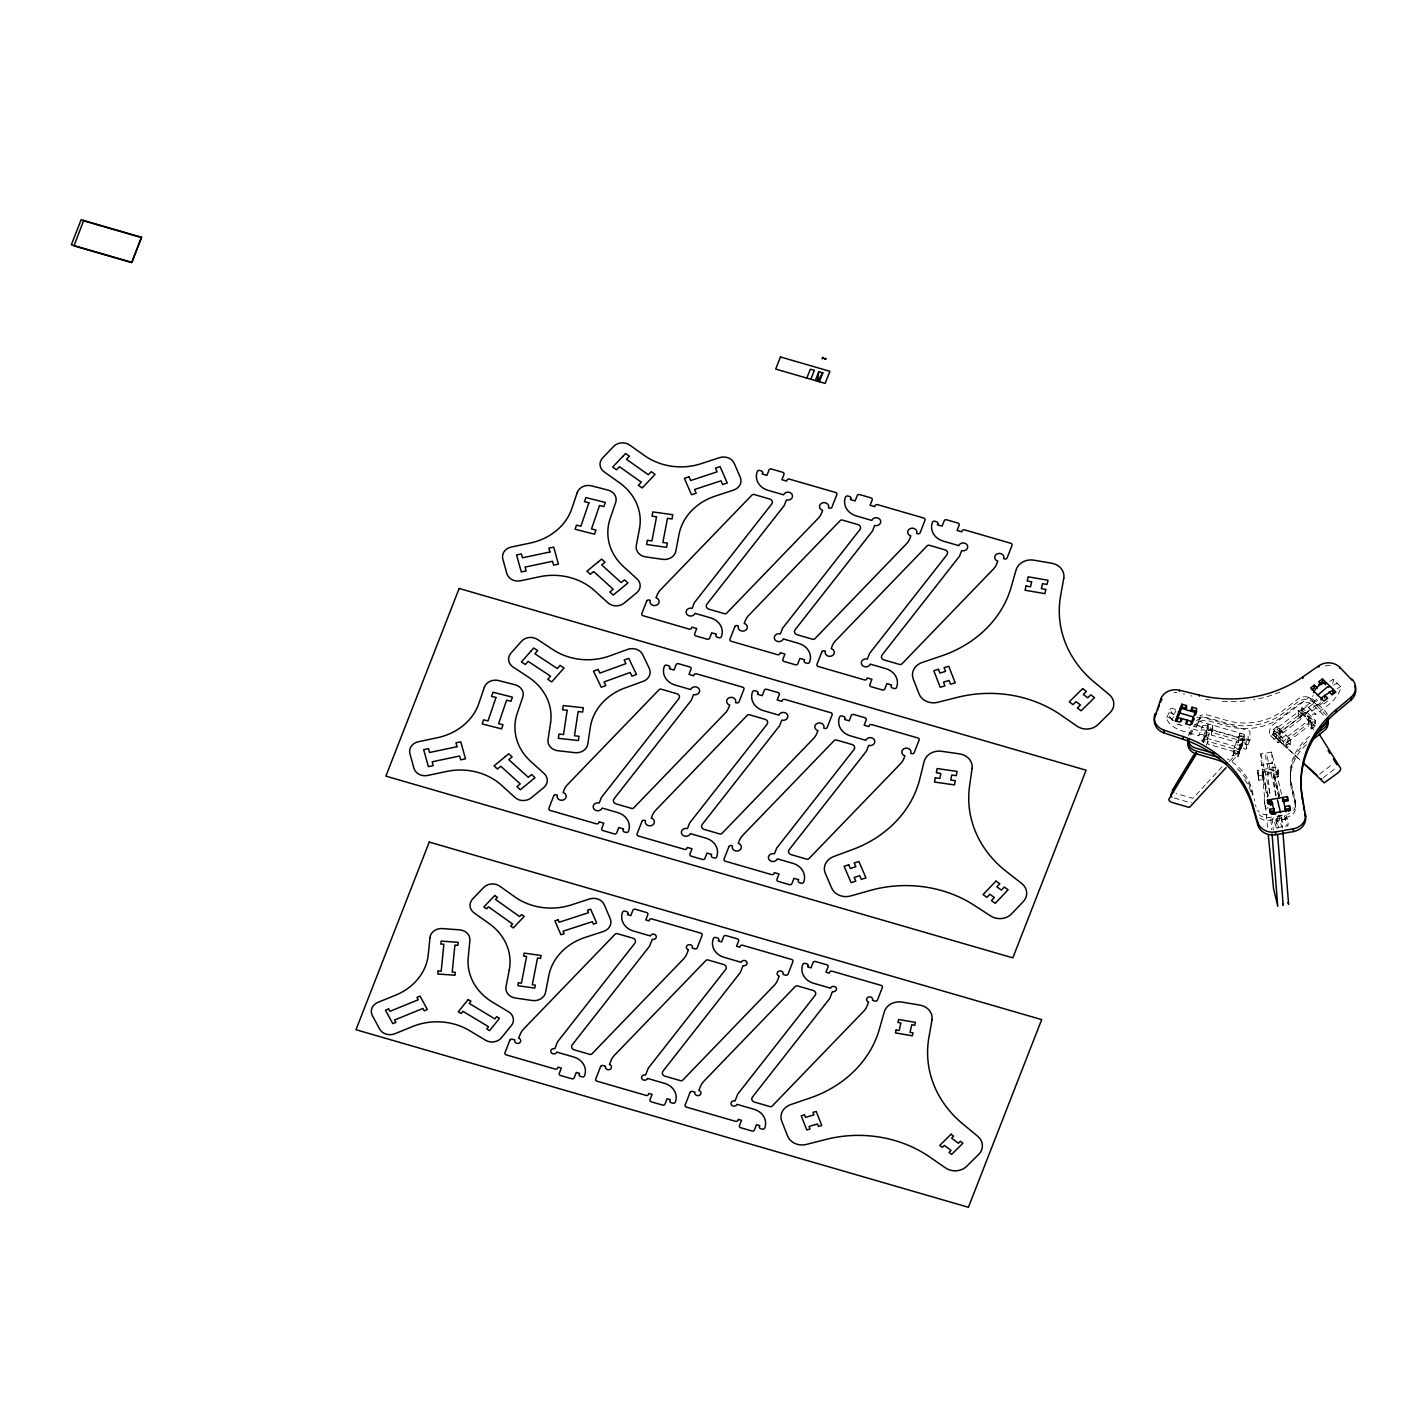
<?xml version="1.0" encoding="UTF-8"?>
<svg xmlns="http://www.w3.org/2000/svg" width="1427" height="1427" viewBox="0 0 1427 1427"><rect width="100%" height="100%" fill="white"/><g stroke="black" fill="none" stroke-linecap="round" stroke-linejoin="round"><path stroke-width="0.75" stroke-dasharray="5 3.75" d="M1272.438 762.874L1261.45 765.407L1272.527 762.963L1274.043 777.483L1279.216 799.423M1281.553 794.357L1271.671 752.047L1272.295 763.499M1284.407 815.816L1284.817 817.564A17.178 1.623 80 0 0 1288.099 823.504L1287.047 818.492L1276.148 821.238L1275.167 817.029M1258.703 780.212L1258.65 774.665L1263.145 773.862L1263.198 779.41L1258.703 780.212L1257.669 770.455L1277.504 766.923L1278.485 771.133L1263.127 773.809L1261.664 764.872M1263.127 773.809C1259.809 770.134 1273.633 766.727 1273.99 771.9L1279.627 795.856M1203.139 739.989L1208.116 727.146L1212.825 728.501L1211.362 732.247L1238.154 739.935L1239.617 736.171L1244.326 737.527L1237.887 754.134L1233.178 752.778L1234.64 749.032L1207.848 741.344L1206.386 745.108M1194.506 724.417L1202.283 726.682A4.584 2.176 21.3 0 1 1206.6 725.63A4.584 2.176 21.3 0 1 1210.97 729.197A4.584 2.176 21.3 0 1 1206.653 730.232L1206.689 733.674L1203.175 742.771L1208.152 729.91L1208.098 724.363L1212.789 725.719L1211.398 735.03L1238.19 742.718L1239.581 733.389L1244.29 734.744L1244.344 740.31L1237.922 756.916L1233.213 755.561L1234.623 746.25L1207.831 738.58L1206.368 742.325L1201.659 740.97L1208.098 724.363M1211.398 735.03L1212.789 725.719M1238.19 742.718L1239.581 733.389M1233.213 755.561L1234.623 746.25M1237.922 756.916L1237.869 751.369L1244.29 734.744M1166.858 717.745L1170.408 708.666M1173.565 720.439L1172.156 720.029L1173.922 715.498M1174.51 713.982L1175.687 710.949M1188.477 735.565L1191.224 728.519M1189.886 734.834L1192.633 727.77M1190.903 735.083L1194.042 727.039A11.452 9.9 -0.6 0 1 1208.526 720.778L1226.988 726.075A57.258 49.535 -0.6 0 0 1283.105 716.051L1297.732 704.813A11.452 9.9 -0.6 0 1 1313.928 705.652L1325.273 716.782M1193.24 726.147L1196.522 727.092L1200.089 717.282M1196.522 727.092L1200.071 717.442A1.909 0.91 21.3 0 1 1201.855 717.014L1248.126 730.41A1.909 0.91 21.3 0 1 1249.945 731.89L1250.016 739.561A1.909 0.91 21.3 0 1 1248.215 739.989L1247.127 739.668A4.584 2.176 21.3 0 0 1242.774 736.118A4.584 2.176 21.3 0 0 1238.458 737.153A4.584 2.176 21.3 0 0 1242.81 740.72L1242.828 742.361A19.086 9.044 21.3 0 1 1241.651 745.483L1229.575 758.593M1172.156 720.029L1172.138 719.458A1.909 0.91 21.3 0 0 1170.318 717.977L1168.624 717.478A1.909 0.91 21.3 0 0 1166.822 717.924A17.178 8.134 21.3 0 0 1183.197 731.248L1198.751 735.761L1202.337 726.361M1203.139 741.897L1206.653 730.232M1207.296 738.811L1210.845 729.714M1234.979 745.822L1238.529 736.742M1232.072 761.108L1238.101 754.562A19.086 9.044 21.3 0 0 1239.296 751.44L1242.81 740.72M1238.993 753.117L1242.542 744.038M1249.981 739.721L1246.449 748.8A1.909 0.91 21.3 0 1 1244.665 749.068L1243.595 748.765L1247.127 739.668M1202.408 740.72L1206.689 733.674M1202.783 741.737L1204.923 738.223L1204.887 734.78A4.584 2.176 21.3 0 0 1209.204 733.728A4.584 2.176 21.3 0 0 1204.834 730.178A4.584 2.176 21.3 0 0 1200.517 731.213L1188.852 727.841M1329.91 681.482L1333.228 679.234L1340.791 686.744A17.178 6.529 -45.5 0 1 1327.966 705.206L1315.64 714.624A4.584 1.748 -45.5 0 0 1312.18 714.945A4.584 1.748 -45.5 0 0 1308.755 719.868A4.584 1.748 -45.5 0 0 1312.234 719.547L1312.269 722.99L1314.927 727.235M1333.567 685.085L1337.135 683.158A17.178 6.529 -45.5 0 1 1336.261 687.029M1337.206 688.67L1340.684 686.476M1205.458 784.814L1193.382 797.925A1.909 0.91 21.3 0 1 1191.706 798.05L1176.009 793.501M1206.957 783.173L1222.047 766.781M1229.307 761.483L1239.867 750.013A19.086 9.044 21.3 0 0 1241.062 746.91L1241.044 745.251A4.584 2.176 21.3 0 1 1236.674 741.701A4.584 2.176 21.3 0 1 1240.991 740.667A4.584 2.176 21.3 0 1 1245.361 744.216L1246.449 744.537A1.909 0.91 21.3 0 0 1248.25 744.091L1248.161 736.439A1.909 0.91 21.3 0 0 1246.342 734.959L1200.089 721.545A1.909 0.91 21.3 0 0 1198.288 721.991L1196.843 722.133M1280.108 729.518L1301.263 713.268L1298.231 710.289L1301.941 707.453L1315.355 720.528L1315.409 726.075L1311.681 728.929L1308.648 725.968L1308.595 720.421L1287.439 736.671L1287.493 742.218L1290.525 745.179L1286.815 748.033L1273.419 734.959L1273.348 729.411L1277.076 726.557L1280.108 729.518L1280.162 735.066L1301.317 718.816L1301.263 713.268M1287.493 742.218L1308.648 725.968M1273.419 734.959L1277.129 732.105L1277.076 726.557M1301.317 718.816L1298.285 715.855L1302.013 713.001L1301.941 707.453M1311.681 728.929L1311.627 723.382L1315.355 720.528M1286.815 748.033L1286.762 742.486L1290.472 739.632L1287.439 736.671M1320.635 702.708L1317.246 705.277L1309.95 698.106L1313.322 695.52M1316.978 699.105L1313.589 701.692L1312.144 701.263L1275.47 729.251C1272.474 731.177 1272.081 742.575 1276.434 738.169A4.584 1.748 -45.5 0 1 1279.858 733.246A4.584 1.748 -45.5 0 1 1283.319 732.907A4.584 1.748 -45.5 0 1 1279.894 737.83L1279.912 739.489A19.086 7.242 -45.5 0 0 1280.929 742.218L1300.675 760.716M1270.583 735.654L1277.896 742.825L1280.09 741.755A4.584 1.748 -45.5 0 1 1283.515 736.831A4.584 1.748 -45.5 0 1 1286.976 736.493A4.584 1.748 -45.5 0 1 1283.551 741.434L1283.569 743.075A19.086 7.242 -45.5 0 0 1284.585 745.804L1277.272 738.633A19.086 7.242 -45.5 0 1 1276.255 735.904L1276.237 734.245A4.584 1.748 -45.5 0 0 1279.662 729.322A4.584 1.748 -45.5 0 0 1276.202 729.661A4.584 1.748 -45.5 0 0 1272.777 734.584C1268.514 738.972 1268.799 727.592 1271.814 725.665L1309.023 697.339L1317.246 705.277M1312.234 719.547L1304.92 712.358A4.584 1.748 -45.5 0 1 1301.46 712.697A4.584 1.748 -45.5 0 1 1304.867 707.774A4.584 1.748 -45.5 0 1 1308.327 707.435L1317.585 700.389M1322.775 702.798L1311.984 711.038A4.584 1.748 -45.5 0 0 1308.523 711.36A4.584 1.748 -45.5 0 0 1305.116 716.283A4.584 1.748 -45.5 0 0 1308.577 715.962L1308.613 719.404L1314.82 729.322M1327.716 701.014L1323.988 703.85L1320.956 700.889M1319.69 774.04L1330.57 765.728A3.817 1.445 -45.5 0 0 1332.408 763.891M1323.328 777.626L1334.227 769.314A3.817 1.445 -45.5 0 0 1336.064 767.476M1271.671 752.047L1260.772 753.973L1261.45 765.407M1287.047 818.492L1276.148 821.238M1257.722 776.003L1277.557 772.471L1277.504 766.923M1274.043 777.483L1278.538 776.68L1278.485 771.133M1264.286 798.603L1265.339 808.36L1268.335 807.825M1271.635 817.065L1269.531 817.421A11.452 9.9 -0.6 0 1 1259.131 814.692M1277.95 815.941L1282.177 815.209M1276.987 816.708L1286.03 815.12L1286.993 819.33M1276.737 827.749L1287.6 825.841M1317.139 704.439L1278.61 733.3L1277.896 742.825M1183.304 693.932L1184.535 694.236M1190.707 695.77L1191.937 696.073M1211.345 729.482L1238.137 737.153M1208.152 729.91L1212.861 731.266M1239.653 738.954L1244.344 740.31M1233.16 750.013L1237.869 751.369M1234.676 751.797L1207.884 744.127L1207.831 738.58M1196.789 717.067L1200.071 718.013M1176.936 724.042L1180.075 724.952M1174.225 798.032L1189.94 802.58A1.909 0.91 21.3 0 0 1190.457 802.705M1277.272 738.633L1300.728 760.609M1302.013 713.001L1315.409 726.075M1308.595 720.421L1311.627 723.382M1277.129 732.105L1280.162 735.066M1273.348 729.411L1286.762 742.486M1308.006 706.722L1315.498 714.071M1308.327 707.435L1315.64 714.624M1301.727 713.375L1309.041 720.546M1279.448 728.698L1286.762 735.868M1276.237 734.245L1283.551 741.434M1272.777 734.584L1280.09 741.755M1260.808 753.955L1270.708 796.266M1276.202 820.4L1277.236 825.412A17.178 1.623 80 0 1 1273.954 819.473L1273.562 817.725M1333.371 679.288L1333.478 679.573A17.178 6.529 -45.5 0 1 1332.604 683.426M1313.821 730L1304.956 715.819L1304.92 712.358M1279.662 798.638L1274.026 774.7L1278.503 773.898L1277.522 769.706L1257.704 773.238L1258.685 777.43L1263.163 776.645L1267.872 796.587M1263.145 773.862L1268.781 797.8M1263.198 779.41L1267.426 797.372M1253.12 794.571L1252.157 790.451A57.258 49.535 -0.6 0 0 1227.434 758.95M1254.101 798.692L1254.583 800.761M1255.546 804.882L1256.028 806.951M1252.674 795.285L1252.175 793.216A57.258 49.535 -0.6 0 0 1236.335 767.904M1277.557 772.471L1278.538 776.68M1257.669 770.455L1258.65 774.665M1264.322 801.368L1265.339 808.36M1278.574 815.031L1279.377 818.509A17.178 1.623 80 0 0 1282.659 824.467L1280.59 815.12M1276.202 795.624L1266.552 753.92C1263.234 755.9 1270.958 774.076 1267.818 772.292A19.086 1.802 80 0 0 1268.104 776.859L1270.048 796.587M1275.47 795.624L1273.526 775.913A19.086 1.802 80 0 1 1273.241 771.329L1273.223 769.688M1277.593 817.332L1278.556 827.178M1272.17 818.277L1273.33 830.104M1264.607 797.532L1262.681 777.822A19.086 1.802 80 0 1 1262.378 773.238L1262.36 771.597M1265.392 805.434L1267.515 827.125M1281.749 817.707L1282.57 827.892M1276.309 818.67L1277.147 828.855M1270.886 819.615L1271.707 829.8M1298.231 710.289L1298.285 715.855M1295.555 801.903L1295.609 807.45M1290.472 739.632L1290.525 745.179M1290.383 770.758L1290.436 776.306M1290.436 777.198L1290.507 782.763M1246.467 748.64L1246.395 740.988A1.909 0.91 21.3 0 0 1244.576 739.507L1198.323 726.093A1.909 0.91 21.3 0 0 1196.522 726.521M1306.329 744.716A57.258 49.535 -0.6 0 0 1291.489 788.988L1295.377 805.524A11.452 9.9 -0.6 0 1 1286.405 817.243L1269.566 820.204A11.452 9.9 -0.6 0 1 1259.167 817.475M1244.701 779.677A57.258 49.535 -0.6 0 1 1251.104 792.128M1306.989 741.344A57.258 49.535 -0.6 0 0 1291.471 786.206L1295.359 802.759A11.452 9.9 -0.6 0 1 1293.023 810.982M1326.468 715.462A11.452 9.9 -0.6 0 0 1325.237 713.999L1313.892 702.869A11.452 9.9 -0.6 0 0 1297.714 702.03L1283.087 713.268A57.258 49.535 -0.6 0 1 1226.97 723.293L1208.491 717.995A11.452 9.9 -0.6 0 0 1196.111 721.027M1289.544 813.479A11.452 9.9 -0.6 0 1 1287.457 814.228M1309.611 736.403A57.258 49.535 -0.6 0 0 1291.435 783.423L1295.324 799.976A11.452 9.9 -0.6 0 1 1292.987 808.217M1327.378 714.41A11.452 9.9 -0.6 0 0 1325.201 711.235L1313.875 700.104A11.452 9.9 -0.6 0 0 1297.678 699.266L1283.051 710.503A57.258 49.535 -0.6 0 1 1226.935 720.51L1208.473 715.212A11.452 9.9 -0.6 0 0 1199.732 715.765M1267.426 814.853A11.452 9.9 -0.6 0 1 1257.651 810.375M1173.779 714.535A1.909 0.91 21.3 0 0 1172.102 713.429L1170.408 712.947A1.909 0.91 21.3 0 0 1168.606 713.375A17.178 8.134 21.3 0 0 1173.44 720.849M1182.002 725.701A17.178 8.134 21.3 0 1 1178.97 724.363M1191.509 802.563A1.909 0.91 21.3 0 1 1191.17 802.688M1239.278 749.799A4.584 2.176 21.3 0 1 1234.908 746.25A4.584 2.176 21.3 0 1 1239.225 745.197A4.584 2.176 21.3 0 1 1243.595 748.765M1198.751 735.761A4.584 2.176 21.3 0 1 1203.068 734.727A4.584 2.176 21.3 0 1 1207.42 738.276A4.584 2.176 21.3 0 1 1203.104 739.311M1175.563 709.986A1.909 0.91 21.3 0 0 1173.868 708.898L1172.173 708.398A1.909 0.91 21.3 0 0 1170.372 708.827A17.178 8.134 21.3 0 0 1173.083 714.321M1325.201 665.91A15.269 13.218 -0.6 0 1 1332.729 666.124M1279.965 692.131A114.535 99.087 -0.6 0 1 1253.619 699.729M1245.004 700.942A114.535 99.087 -0.6 0 1 1219.104 701.192M1210.167 700.086A114.535 99.087 -0.6 0 1 1205.779 699.319M1174.046 692.559A15.269 13.218 -0.6 0 1 1176.936 692.577M1301.281 716.033L1280.144 732.301L1277.111 729.322L1273.383 732.176L1286.779 745.269L1290.507 742.415L1287.475 739.454L1308.63 723.186L1311.663 726.147L1315.373 723.311L1301.977 710.218L1298.267 713.072L1301.281 716.033"/><path stroke-width="1.5" d="M1317.299 695.591L1327.716 686.672L1329.161 687.225M818.813 371.68L817.35 381.152L822.826 372.839L818.813 371.68L815.334 380.563M83.729 220.311L73.972 245.908L131.766 262.657L141.523 237.631L83.747 220.882M141.523 237.06L131.748 262.3L71.35 244.784L81.125 219.722L141.523 237.239M806.844 378.101L810.322 369.218L814.335 370.378L810.857 379.279M819.366 381.74L822.826 372.839M1351.833 679.038A15.269 13.218 -0.6 0 1 1350.959 697.286L1336.136 709.647A114.535 99.087 -0.6 0 0 1302.334 796.23L1305.491 816.583A15.269 13.218 -0.6 0 1 1293.397 831.584L1275.613 834.706A15.269 13.218 -0.6 0 1 1257.793 824.967L1252.852 807.718A114.535 99.087 -0.6 0 0 1183.179 739.329L1164.022 732.925A15.269 13.218 -0.6 0 1 1155.085 716.408L1160.864 698.748A15.269 13.218 -0.6 0 1 1179.576 690.24L1199.322 695.127A114.535 99.087 -0.6 0 0 1302.797 676.933L1318.833 665.767A15.269 13.218 -0.6 0 1 1339.864 667.283L1351.851 680.073M1155.816 714.552L1156.548 712.679M1157.636 709.897L1157.993 708.969M1158.724 707.114L1159.438 705.241M1160.526 702.459L1160.9 701.531M1181.824 704.225L1181.841 706.989L1186.551 708.363L1186.515 705.58L1181.824 704.225L1175.331 720.813L1180.04 722.187L1181.502 718.423L1181.538 721.206M1176.829 719.832L1181.841 706.989M1175.402 720.974L1176.847 721.402L1178.024 718.37M1185.052 709.344L1186.515 705.58M1190.617 710.949L1192.098 707.203L1196.789 708.559L1190.314 725.166L1185.605 723.792L1187.068 720.046L1187.103 722.811M1193.935 718.726L1191.813 724.185L1191.795 722.472A1.909 0.91 21.3 0 0 1189.975 720.992L1178.613 717.71A1.909 0.91 21.3 0 0 1176.811 718.138L1176.847 721.402M1195.344 715.088L1196.825 711.342L1192.116 709.968L1192.098 707.203M1189.226 739.364L1188.53 741.13A11.452 9.9 -0.6 0 0 1195.755 753.67L1214.27 758.986A57.258 49.535 -0.6 0 1 1226.738 764.087M1193.864 754.812L1172.495 790.059A3.817 1.802 21.3 0 0 1173.69 792.377M1196.361 752.314L1170.729 794.589A3.817 1.802 21.3 0 0 1171.906 796.926M1196.736 753.331L1168.945 799.138A3.817 1.802 21.3 0 0 1172.459 802.58L1188.156 807.129A1.909 0.91 21.3 0 0 1189.833 807.004L1226.025 767.672M1303.333 804.507L1302.369 799.013A114.535 99.087 -0.6 0 1 1336.154 712.43L1350.977 700.068A15.269 13.218 -0.6 0 0 1354.722 685.941M1320.546 728.002L1324.202 725.201A11.452 9.9 -0.6 0 0 1328.038 718.387M1315.105 734.976L1324.22 727.966A11.452 9.9 -0.6 0 0 1327.966 719.137M1312.911 739.471L1324.256 730.749A11.452 9.9 -0.6 0 0 1327.431 719.939M1317.353 688.082L1314.321 685.121L1310.592 687.957L1323.953 701.067L1327.681 698.231L1324.666 695.27L1324.684 698.035M1329.072 691.899L1332.104 694.86L1335.833 692.024L1322.472 678.895L1318.744 681.749L1321.777 684.71M1311.877 689.794L1314.356 687.903L1314.321 685.121M1318.78 684.532L1322.508 681.678L1322.472 678.895M1334.994 691.738L1332.854 693.379L1332.8 689.045M1321.777 778.821L1320.528 779.285M1317.513 775.61L1303.208 762.91L1324.185 782.87L1337.884 772.899A3.817 1.445 -45.5 0 0 1340.631 768.368L1319.351 734.334M1272.046 802.063L1267.568 802.866L1267.533 800.083L1287.368 796.587L1288.349 800.797L1283.854 801.582M1282.909 800.155L1287.404 799.37L1287.368 796.587M1272.991 803.49L1268.496 804.293L1267.533 800.083M1269.655 809.27L1274.15 808.485L1274.186 811.267L1269.691 812.052L1269.655 809.27L1270.636 813.479L1290.472 810.001L1289.491 805.791L1285.014 806.576L1285.031 809.359L1289.526 808.556L1289.491 805.791M1271.618 814.282L1275.827 813.551M1155.049 713.625A15.269 13.218 -0.6 0 0 1163.986 730.16L1183.161 736.546A114.535 99.087 -0.6 0 1 1252.817 804.935L1257.758 822.184A15.269 13.218 -0.6 0 0 1275.577 831.923L1293.361 828.802A15.269 13.218 -0.6 0 0 1305.455 813.8M822.63 357.16L823.236 358.266L821.881 358.694M1214.216 753.438L1195.701 748.123A11.452 9.9 -0.6 0 1 1187.906 739.418M825.573 358.427C827.714 359.747 824.039 358.284 825.573 358.73M1178.292 711.698L1180.397 712.305L1180.343 707.97M1322.508 681.678L1325.522 684.657M1328.109 750.602L1329.875 753.438M1333.424 759.11L1336.974 764.783M1282.73 904.165L1283.194 905.324L1277.629 834.956M1287.975 902.524L1288.617 904.379L1282.891 831.959M1282.516 799.941L1282.837 801.332M1271.243 800.083L1275.132 814.068M1271.939 810.768L1272.741 814.246M1269.869 803.954L1269.352 801.421M1270.155 801.029L1270.743 805.542M1303.529 805.595L1304.51 811.089M1304.902 813.283L1305.491 816.583M1332.818 690.133L1322.365 697.143L1320.956 699.872M1268.282 835.009L1273.58 888.736L1277.754 906.288L1272.046 833.867M1280.572 812.819L1277.468 799.905M1285.995 811.856L1282.944 798.21L1282.927 801.332M1350.959 697.286L1350.977 700.068M1339.864 667.283L1339.864 668.496M1336.136 709.647L1336.154 712.43M1325.522 684.104C1325.415 678.895 1314.053 688.706 1313.643 692.701M1318.833 665.767L1318.851 667.14M1302.797 676.933L1302.815 678.503M1302.334 796.23L1302.369 799.013M1293.361 828.802L1293.397 831.584M1275.577 831.923L1275.613 834.706M1257.758 822.184L1257.793 824.967M1252.817 804.935L1252.852 807.718M1199.322 695.127L1199.34 696.162M1195.344 714.303L1195.327 713.393A1.909 0.91 21.3 0 0 1193.525 711.912L1182.162 708.63A1.909 0.91 21.3 0 0 1180.361 709.058M1193.578 719.85L1193.561 717.942A1.909 0.91 21.3 0 0 1191.741 716.461L1180.379 713.161A1.909 0.91 21.3 0 0 1178.595 713.589L1178.613 715.712M1183.161 736.546L1183.179 739.329M1179.576 690.24L1179.576 691.453M1163.986 730.16L1164.022 732.925M1160.864 698.748L1160.882 699.961M1187.995 740.221A11.452 9.9 -0.6 0 0 1195.719 750.905L1214.234 756.221A57.258 49.535 -0.6 0 1 1219.318 757.915M1290.49 810.197A11.452 9.9 -0.6 0 1 1288.474 811.125M1161.382 700.443A15.269 13.218 -0.6 0 1 1161.988 699.373M429.973 937.628L428.296 954.467A57.258 49.535 -0.6 0 1 395.529 995.19L377.887 1002.378A11.452 9.9 -0.6 0 0 372.358 1015.542L379.6 1028.992A11.452 9.9 -0.6 0 0 394.833 1033.754L412.528 1026.548A57.258 49.535 -0.6 0 1 469.572 1030.633L485.555 1040.247A11.452 9.9 -0.6 0 0 501.466 1037.768L511.348 1025.585A11.452 9.9 -0.6 0 0 508.529 1011.779L492.511 1002.146A57.258 49.535 -0.6 0 1 468.234 957.339L469.911 940.536A11.452 9.9 -0.6 0 0 459.512 929.851L442.406 928.585A11.452 9.9 -0.6 0 0 429.973 937.628M438.143 971.056L437.857 974.017L454.963 975.247L455.267 972.286L452.216 972.072L454.91 945.084L457.942 945.298L458.245 942.337L441.121 941.106L440.836 944.068L443.868 944.282L441.193 971.27L438.143 971.056M972.072 768.439L969.575 786.116A114.535 99.087 -0.6 0 0 1006.427 871.558L1021.678 883.456A15.269 13.218 -0.6 0 1 1023.213 901.668L1011.654 913.797A15.269 13.218 -0.6 0 1 990.695 915.991L974.266 905.324A114.535 99.087 -0.6 0 0 870.22 890.448L850.653 895.96A15.269 13.218 -0.6 0 1 831.656 888.04L825.323 873.36A15.269 13.218 -0.6 0 1 833.653 856.557L852.579 849.547A114.535 99.087 -0.6 0 0 919.791 778.981L924.107 761.59A15.269 13.218 -0.6 0 1 941.57 751.28L959.461 753.848A15.269 13.218 -0.6 0 1 972.072 768.439M550.554 722.936L548.039 739.65A11.452 9.9 -0.6 0 0 557.886 750.727L574.903 752.653A11.452 9.9 -0.6 0 0 587.781 744.091L590.314 727.324A57.258 49.535 -0.6 0 1 625.115 687.903L643.113 681.375A11.452 9.9 -0.6 0 0 649.303 668.442L642.756 654.708A11.452 9.9 -0.6 0 0 627.773 649.374L609.739 655.903A57.258 49.535 -0.6 0 1 552.962 649.642L537.497 639.439A11.452 9.9 -0.6 0 0 521.461 641.312L510.973 653.102A11.452 9.9 -0.6 0 0 513.078 667.015L528.596 677.254A57.258 49.535 -0.6 0 1 550.554 722.936M567.161 710.325L563.522 734.566L558.974 734.067L558.332 738.33L578.399 740.542L579.041 736.278L574.492 735.779L578.149 711.538L582.68 712.037L583.34 707.774L563.273 705.562L562.63 709.825L567.161 710.325M931.974 1020.02L928.888 1037.625A114.535 99.087 -0.6 0 0 962.85 1123.977L977.691 1136.249A15.269 13.218 -0.6 0 1 978.619 1154.479L966.65 1166.323A15.269 13.218 -0.6 0 1 945.637 1167.982L929.583 1156.905A114.535 99.087 -0.6 0 0 826.072 1139.406L806.326 1144.436A15.269 13.218 -0.6 0 1 787.615 1136.053L781.764 1121.212A15.269 13.218 -0.6 0 1 790.665 1104.623L809.822 1098.094A114.535 99.087 -0.6 0 0 879.353 1029.242L884.258 1011.957A15.269 13.218 -0.6 0 1 902.06 1002.111L919.862 1005.107A15.269 13.218 -0.6 0 1 931.974 1020.02M1063.775 578.185L1060.618 595.773A114.535 99.087 -0.6 0 0 1094.331 682.195L1109.154 694.503A15.269 13.218 -0.6 0 1 1110.01 712.733L1098.023 724.541A15.269 13.218 -0.6 0 1 1076.993 726.165L1060.974 715.07A114.535 99.087 -0.6 0 0 957.517 697.339L937.753 702.316A15.269 13.218 -0.6 0 1 919.059 693.897L913.262 679.038A15.269 13.218 -0.6 0 1 922.217 662.467L941.392 655.992A114.535 99.087 -0.6 0 0 1011.119 587.282L1016.078 570.015A15.269 13.218 -0.6 0 1 1033.915 560.187L1051.681 563.237A15.269 13.218 -0.6 0 1 1063.775 578.185M639.457 528.918L636.281 545.542A11.452 9.9 -0.6 0 0 645.682 556.905L662.61 559.33A11.452 9.9 -0.6 0 0 675.827 551.143L679.002 534.465A57.258 49.535 -0.6 0 1 715.337 496.079L733.567 490.103A11.452 9.9 -0.6 0 0 740.274 477.349L734.281 463.436A11.452 9.9 -0.6 0 0 719.511 457.657L701.228 463.65A57.258 49.535 -0.6 0 1 644.736 455.73L629.682 445.063A11.452 9.9 -0.6 0 0 613.592 446.455L602.64 457.942A11.452 9.9 -0.6 0 0 604.21 471.909L619.3 482.594A57.258 49.535 -0.6 0 1 639.457 528.918M656.545 516.788L651.943 540.922L647.43 540.28L646.609 544.508L666.57 547.326L667.39 543.081L662.877 542.456L667.461 518.322L671.992 518.964L672.795 514.719L652.835 511.918L652.032 516.146L656.545 516.788M509.261 970.039L506.032 986.663A11.452 9.9 -0.6 0 0 515.397 998.044L532.325 1000.505A11.452 9.9 -0.6 0 0 545.56 992.354L548.789 975.676A57.258 49.535 -0.6 0 1 585.248 937.378L603.496 931.439A11.452 9.9 -0.6 0 0 610.239 918.703L604.281 904.772A11.452 9.9 -0.6 0 0 589.547 898.974L571.246 904.914A57.258 49.535 -0.6 0 1 514.772 896.852L499.753 886.167A11.452 9.9 -0.6 0 0 483.646 887.523L472.676 898.974A11.452 9.9 -0.6 0 0 474.192 912.959L489.247 923.661A57.258 49.535 -0.6 0 1 509.261 970.039M518.393 982.757L517.84 985.682L534.768 988.108L535.339 985.165L532.325 984.737L537.515 958.016L540.53 958.445L541.101 955.519L524.155 953.093L523.584 956.036L526.599 956.465L521.408 983.185L518.393 982.757M935.345 777.822L934.524 782.05L954.467 784.904L955.305 780.676L950.774 780.034L951.755 775.004L956.268 775.646L957.107 771.418L937.147 768.564L936.326 772.792L940.839 773.452L939.858 778.464L935.345 777.822M896.156 1030.026L895.478 1032.934L912.335 1035.788L913.012 1032.863L910.016 1032.363L911.746 1024.782L914.743 1025.282L915.421 1022.356L898.564 1019.52L897.886 1022.428L900.883 1022.945L899.153 1030.526L896.156 1030.026M1026.031 586.033L1025.05 590.243L1044.885 593.65L1045.866 589.44L1041.371 588.673L1042.531 583.679L1047.026 584.446L1048.007 580.236L1028.171 576.829L1027.19 581.039L1031.685 581.824L1030.526 586.8L1026.031 586.033M484.359 687.297L478.83 703.511A57.258 49.535 -0.6 0 1 437.322 737.741L418.379 741.737A11.452 9.9 -0.6 0 0 409.924 753.688L413.884 768.136A11.452 9.9 -0.6 0 0 427.708 775.45L446.705 771.436A57.258 49.535 -0.6 0 1 501.626 785.332L515.04 797.515A11.452 9.9 -0.6 0 0 531.201 797.854L543.687 787.615A11.452 9.9 -0.6 0 0 544.133 773.577L530.683 761.358A57.258 49.535 -0.6 0 1 517.27 713.232L522.781 697.054A11.452 9.9 -0.6 0 0 515.076 684.782L498.612 680.572A11.452 9.9 -0.6 0 0 484.359 687.297M495.99 697.482L487.998 720.956L483.592 719.832L482.183 723.953L501.59 728.876L503 724.755L498.612 723.632L506.603 700.175L510.991 701.281L512.4 697.161L493.011 692.256L491.584 696.376L495.99 697.482M577.257 492.583L571.728 508.815A57.258 49.535 -0.6 0 1 530.22 543.045L511.294 547.04A11.452 9.9 -0.6 0 0 502.821 558.992L506.799 573.44A11.452 9.9 -0.6 0 0 520.623 580.753L539.62 576.74A57.258 49.535 -0.6 0 1 594.524 590.635L607.938 602.818A11.452 9.9 -0.6 0 0 624.116 603.139L636.603 592.901A11.452 9.9 -0.6 0 0 637.031 578.88L623.581 566.662A57.258 49.535 -0.6 0 1 610.167 518.536L615.697 502.358A11.452 9.9 -0.6 0 0 607.991 490.085L591.527 485.858A11.452 9.9 -0.6 0 0 577.257 492.583M588.887 502.786L580.896 526.26L576.508 525.136L575.099 529.256L594.506 534.18L595.915 530.059L591.509 528.935L599.518 505.479L603.906 506.585L605.316 502.465L585.908 497.559L584.499 501.68L588.887 502.786M459.155 588.459L385.879 776.127L1012.831 957.856L1086.09 770.205L459.155 588.459M429.242 842.073L355.983 1029.723L968.416 1207.278L1041.674 1019.609L429.242 842.073M553.783 795.784L548.878 808.306A1.909 1.659 -0.6 0 0 550.073 810.393L596.343 823.807A1.909 1.659 -0.6 0 0 598.751 822.755L599.126 821.827L603.817 823.183L601.748 828.516A1.909 1.659 -0.6 0 0 602.943 830.603L614.306 833.885A1.909 1.659 -0.6 0 0 616.714 832.851L618.801 827.535L623.492 828.891L623.135 829.836A1.909 1.659 -0.6 0 0 624.33 831.923L626.025 832.405A1.909 1.659 -0.6 0 0 628.451 831.37A17.178 14.859 -0.6 0 0 617.677 812.552L602.123 808.057A4.584 3.96 -0.6 0 1 596.325 810.554A4.584 3.96 -0.6 0 1 593.436 805.542A4.584 3.96 -0.6 0 1 599.251 803.026L601.445 797.39L678.806 698.731A3.817 3.3 -0.6 0 0 676.88 693.736L661.183 689.187A1.909 1.659 -0.6 0 0 659.096 689.705L567.589 784.529A19.086 16.518 -0.6 0 0 564.147 789.845L563.094 792.556A4.584 3.96 -0.6 0 1 565.966 797.568A4.584 3.96 -0.6 0 1 560.151 800.065A4.584 3.96 -0.6 0 1 557.279 795.053L556.191 794.732A1.909 1.659 -0.6 0 0 553.783 795.784M646.681 601.07L641.793 613.61A1.909 1.659 -0.6 0 0 642.988 615.697L689.241 629.111A1.909 1.659 -0.6 0 0 691.667 628.058L692.041 627.131L696.733 628.486L694.664 633.802A1.909 1.659 -0.6 0 0 695.859 635.907L707.203 639.189A1.909 1.659 -0.6 0 0 709.629 638.154L711.716 632.821L716.408 634.194L716.051 635.122A1.909 1.659 -0.6 0 0 717.246 637.227L718.94 637.708A1.909 1.659 -0.6 0 0 721.348 636.674A17.178 14.859 -0.6 0 0 710.592 617.855L695.038 613.342A4.584 3.96 -0.6 0 1 689.223 615.858A4.584 3.96 -0.6 0 1 686.351 610.827A4.584 3.96 -0.6 0 1 692.166 608.33L694.36 602.693L771.722 504.016A3.817 3.3 -0.6 0 0 769.795 499.04L754.08 494.491A1.909 1.659 -0.6 0 0 752.011 495.008L660.505 589.833A19.086 16.518 -0.6 0 0 657.044 595.148L655.992 597.842A4.584 3.96 -0.6 0 1 658.864 602.872A4.584 3.96 -0.6 0 1 653.067 605.369A4.584 3.96 -0.6 0 1 650.195 600.357L649.107 600.036A1.909 1.659 -0.6 0 0 646.681 601.07M509.849 1040.247L504.944 1052.769A1.909 1.659 -0.6 0 0 506.139 1054.856L555.299 1069.108A1.909 1.659 -0.6 0 0 557.707 1068.056L558.082 1067.128L561.346 1068.074L559.259 1073.389A1.909 1.659 -0.6 0 0 560.454 1075.476L571.817 1078.776A1.909 1.659 -0.6 0 0 574.225 1077.742L576.312 1072.408L579.558 1073.354L579.201 1074.299A1.909 1.659 -0.6 0 0 580.397 1076.386L582.091 1076.868A1.909 1.659 -0.6 0 0 584.517 1075.833A17.178 14.859 -0.6 0 0 573.743 1057.015L556.744 1052.091A3.05 2.64 -0.6 0 1 552.873 1053.768A3.05 2.64 -0.6 0 1 550.965 1050.415A3.05 2.64 -0.6 0 1 554.835 1048.756L557.511 1041.853L634.872 943.193A3.817 3.3 -0.6 0 0 632.946 938.199L617.249 933.65A1.909 1.659 -0.6 0 0 615.162 934.168L523.655 1028.992A19.086 16.518 -0.6 0 0 520.213 1034.307L518.661 1038.267A3.05 2.64 -0.6 0 1 520.587 1041.603A3.05 2.64 -0.6 0 1 516.699 1043.28A3.05 2.64 -0.6 0 1 514.79 1039.926L512.257 1039.195A1.909 1.659 -0.6 0 0 509.849 1040.247M780.426 356.946L775.699 369.076L825.163 383.417L829.89 371.288L780.426 356.946M669.673 667.765L669.317 668.71L674.008 670.066L676.095 664.75A1.909 1.659 -0.6 0 1 678.503 663.698L689.865 666.998A1.909 1.659 -0.6 0 1 691.06 669.085L688.991 674.418L693.683 675.774L694.057 674.828A1.909 1.659 -0.6 0 1 696.483 673.794L742.736 687.208A1.909 1.659 -0.6 0 1 743.931 689.295L739.043 701.816A1.909 1.659 -0.6 0 1 736.617 702.869L735.529 702.548A4.584 3.96 -0.6 0 0 732.657 697.535A4.584 3.96 -0.6 0 0 726.86 700.033A4.584 3.96 -0.6 0 0 729.732 705.045L728.68 707.756A19.086 16.518 -0.6 0 1 725.219 713.072L633.713 807.896A1.909 1.659 -0.6 0 1 631.644 808.413L615.929 803.847A3.817 3.3 -0.6 0 1 614.002 798.87L691.364 700.211L693.558 694.574A4.584 3.96 -0.6 0 0 699.373 692.059A4.584 3.96 -0.6 0 0 696.501 687.047A4.584 3.96 -0.6 0 0 690.686 689.544L675.132 685.049A17.178 14.859 -0.6 0 1 664.358 666.231A1.909 1.659 -0.6 0 1 666.784 665.196L668.478 665.678A1.909 1.659 -0.6 0 1 669.673 667.765M762.589 473.068L762.214 474.014L766.923 475.369L769.01 470.054A1.909 1.659 -0.6 0 1 771.418 469.001L782.781 472.301A1.909 1.659 -0.6 0 1 783.976 474.388L781.889 479.704L786.598 481.077L786.973 480.132A1.909 1.659 -0.6 0 1 789.381 479.097L835.633 492.511A1.909 1.659 -0.6 0 1 836.846 494.598L831.941 507.12A1.909 1.659 -0.6 0 1 829.533 508.155L828.445 507.851A4.584 3.96 -0.6 0 0 825.573 502.839A4.584 3.96 -0.6 0 0 819.758 505.336A4.584 3.96 -0.6 0 0 822.63 510.349L821.577 513.042A19.086 16.518 -0.6 0 1 818.135 518.376L726.628 613.2A1.909 1.659 -0.6 0 1 724.541 613.699L708.844 609.151A3.817 3.3 -0.6 0 1 706.9 604.174L784.261 505.497L786.473 499.86A4.584 3.96 -0.6 0 0 792.27 497.363A4.584 3.96 -0.6 0 0 789.399 492.351A4.584 3.96 -0.6 0 0 783.601 494.848L768.047 490.335A17.178 14.859 -0.6 0 1 757.273 471.534A1.909 1.659 -0.6 0 1 759.699 470.482L761.394 470.981A1.909 1.659 -0.6 0 1 762.589 473.068M641.972 821.346L637.084 833.867A1.909 1.659 -0.6 0 0 638.279 835.972L684.55 849.368A1.909 1.659 -0.6 0 0 686.958 848.334L687.332 847.388L692.024 848.762L689.955 854.077A1.909 1.659 -0.6 0 0 691.15 856.164L702.512 859.464A1.909 1.659 -0.6 0 0 704.92 858.43L707.007 853.096L711.698 854.452L711.342 855.397A1.909 1.659 -0.6 0 0 712.537 857.484L714.231 857.984A1.909 1.659 -0.6 0 0 716.657 856.931A17.178 14.859 -0.6 0 0 705.883 838.131L690.329 833.618A4.584 3.96 -0.6 0 1 684.514 836.115A4.584 3.96 -0.6 0 1 681.642 831.103A4.584 3.96 -0.6 0 1 687.457 828.605L689.651 822.969L767.012 724.292A3.817 3.3 -0.6 0 0 765.086 719.315L749.371 714.766A1.909 1.659 -0.6 0 0 747.302 715.266L655.796 810.108A19.086 16.518 -0.6 0 0 652.353 815.423L651.283 818.117A4.584 3.96 -0.6 0 1 654.172 823.129A4.584 3.96 -0.6 0 1 648.357 825.644A4.584 3.96 -0.6 0 1 645.486 820.614L644.398 820.311A1.909 1.659 -0.6 0 0 641.972 821.346M823.54 358.141L824.681 358.783L823.54 358.141M734.887 626.649L730 639.171A1.909 1.659 -0.6 0 0 731.195 641.258L777.447 654.672A1.909 1.659 -0.6 0 0 779.873 653.637L780.23 652.692L784.939 654.048L782.852 659.381A1.909 1.659 -0.6 0 0 784.065 661.468L795.41 664.768A1.909 1.659 -0.6 0 0 797.836 663.716L799.905 658.4L804.614 659.756L804.239 660.701A1.909 1.659 -0.6 0 0 805.452 662.788L807.147 663.287A1.909 1.659 -0.6 0 0 809.555 662.235A17.178 14.859 -0.6 0 0 798.781 643.434L783.245 638.921A4.584 3.96 -0.6 0 1 777.43 641.419A4.584 3.96 -0.6 0 1 774.558 636.406A4.584 3.96 -0.6 0 1 780.373 633.909L782.567 628.272L859.928 529.595A3.817 3.3 -0.6 0 0 858.002 524.619L842.287 520.052A1.909 1.659 -0.6 0 0 840.218 520.57L748.693 615.394A19.086 16.518 -0.6 0 0 745.251 620.727L744.198 623.421A4.584 3.96 -0.6 0 1 747.07 628.433A4.584 3.96 -0.6 0 1 741.273 630.93A4.584 3.96 -0.6 0 1 738.401 625.918L737.313 625.597A1.909 1.659 -0.6 0 0 734.887 626.649M627.898 913.744L627.523 914.689L630.788 915.635L632.857 910.301A1.909 1.659 -0.6 0 1 635.283 909.267L646.645 912.549A1.909 1.659 -0.6 0 1 647.84 914.653L645.753 919.969L649.017 920.914L649.374 919.969A1.909 1.659 -0.6 0 1 651.8 918.934L700.942 933.187A1.909 1.659 -0.6 0 1 702.138 935.274L697.25 947.796A1.909 1.659 -0.6 0 1 694.842 948.848L692.309 948.117A3.05 2.64 -0.6 0 0 690.383 944.763A3.05 2.64 -0.6 0 0 686.512 946.422A3.05 2.64 -0.6 0 0 688.438 949.776L686.886 953.735A19.086 16.518 -0.6 0 1 683.444 959.051L591.92 1053.875A1.909 1.659 -0.6 0 1 589.85 1054.392L574.153 1049.826A3.817 3.3 -0.6 0 1 572.209 1044.849L649.57 946.19L652.264 939.287A3.05 2.64 -0.6 0 0 656.135 937.628A3.05 2.64 -0.6 0 0 654.226 934.275A3.05 2.64 -0.6 0 0 650.355 935.951L633.356 931.01A17.178 14.859 -0.6 0 1 622.582 912.21A1.909 1.659 -0.6 0 1 625.008 911.157L626.703 911.657A1.909 1.659 -0.6 0 1 627.898 913.744M600.606 1066.558L595.719 1079.08A1.909 1.659 -0.6 0 0 596.914 1081.167L646.074 1095.419A1.909 1.659 -0.6 0 0 648.482 1094.384L648.857 1093.439L652.103 1094.384L650.034 1099.7A1.909 1.659 -0.6 0 0 651.229 1101.805L662.592 1105.087A1.909 1.659 -0.6 0 0 665 1104.052L667.087 1098.719L670.333 1099.664L669.976 1100.609A1.909 1.659 -0.6 0 0 671.172 1102.696L672.866 1103.196A1.909 1.659 -0.6 0 0 675.292 1102.143A17.178 14.859 -0.6 0 0 664.518 1083.343L647.519 1078.402A3.05 2.64 -0.6 0 1 643.648 1080.078A3.05 2.64 -0.6 0 1 641.722 1076.725A3.05 2.64 -0.6 0 1 645.593 1075.066L648.286 1068.163L725.647 969.504A3.817 3.3 -0.6 0 0 723.721 964.527L708.006 959.961A1.909 1.659 -0.6 0 0 705.937 960.478L614.431 1055.302A19.086 16.518 -0.6 0 0 610.97 1060.618L609.436 1064.578A3.05 2.64 -0.6 0 1 611.345 1067.931A3.05 2.64 -0.6 0 1 607.474 1069.59A3.05 2.64 -0.6 0 1 605.565 1066.237L603.032 1065.505A1.909 1.659 -0.6 0 0 600.606 1066.558M757.88 693.344L757.523 694.271L762.214 695.645L764.301 690.311A1.909 1.659 -0.6 0 1 766.709 689.277L778.072 692.559A1.909 1.659 -0.6 0 1 779.267 694.664L777.198 699.979L781.889 701.353L782.264 700.407A1.909 1.659 -0.6 0 1 784.672 699.355L830.942 712.769A1.909 1.659 -0.6 0 1 832.137 714.856L827.25 727.395A1.909 1.659 -0.6 0 1 824.824 728.43L823.736 728.127A4.584 3.96 -0.6 0 0 820.864 723.097A4.584 3.96 -0.6 0 0 815.049 725.594A4.584 3.96 -0.6 0 0 817.921 730.624L816.868 733.317A19.086 16.518 -0.6 0 1 813.426 738.633L721.919 833.475A1.909 1.659 -0.6 0 1 719.832 833.974L704.135 829.426A3.817 3.3 -0.6 0 1 702.209 824.449L779.57 725.772L781.764 720.136A4.584 3.96 -0.6 0 0 787.579 717.638A4.584 3.96 -0.6 0 0 784.707 712.626A4.584 3.96 -0.6 0 0 778.892 715.123L763.338 710.61A17.178 14.859 -0.6 0 1 752.564 691.792A1.909 1.659 -0.6 0 1 754.99 690.757L756.685 691.257A1.909 1.659 -0.6 0 1 757.88 693.344M850.795 498.647L850.421 499.575L855.13 500.948L857.199 495.615A1.909 1.659 -0.6 0 1 859.625 494.58L870.987 497.862A1.909 1.659 -0.6 0 1 872.182 499.949L870.095 505.283L874.805 506.639L875.161 505.711A1.909 1.659 -0.6 0 1 877.587 504.659L923.84 518.072A1.909 1.659 -0.6 0 1 925.035 520.159L920.147 532.699A1.909 1.659 -0.6 0 1 917.739 533.734L916.651 533.413A4.584 3.96 -0.6 0 0 913.779 528.4A4.584 3.96 -0.6 0 0 907.964 530.898A4.584 3.96 -0.6 0 0 910.836 535.928L909.784 538.621A19.086 16.518 -0.6 0 1 906.341 543.937L814.835 638.761A1.909 1.659 -0.6 0 1 812.748 639.278L797.051 634.73A3.817 3.3 -0.6 0 1 795.107 629.735L872.468 531.076L874.68 525.439A4.584 3.96 -0.6 0 0 880.477 522.942A4.584 3.96 -0.6 0 0 877.605 517.912A4.584 3.96 -0.6 0 0 871.808 520.427L856.254 515.914A17.178 14.859 -0.6 0 1 845.48 497.095A1.909 1.659 -0.6 0 1 847.906 496.061L849.6 496.542A1.909 1.659 -0.6 0 1 850.795 498.647M728.965 846.568L724.06 859.09A1.909 1.659 -0.6 0 0 725.273 861.177L771.525 874.59A1.909 1.659 -0.6 0 0 773.933 873.556L774.308 872.611L779.017 873.966L776.93 879.3A1.909 1.659 -0.6 0 0 778.125 881.387L789.488 884.686A1.909 1.659 -0.6 0 0 791.896 883.634L793.983 878.318L798.692 879.674L798.317 880.62A1.909 1.659 -0.6 0 0 799.512 882.707L801.207 883.188A1.909 1.659 -0.6 0 0 803.633 882.154A17.178 14.859 -0.6 0 0 792.859 863.335L777.305 858.84A4.584 3.96 -0.6 0 1 771.508 861.337A4.584 3.96 -0.6 0 1 768.636 856.325A4.584 3.96 -0.6 0 1 774.433 853.81L776.645 848.173L854.006 749.514A3.817 3.3 -0.6 0 0 852.062 744.519L836.365 739.971A1.909 1.659 -0.6 0 0 834.278 740.488L742.771 835.312A19.086 16.518 -0.6 0 0 739.329 840.628L738.276 843.339A4.584 3.96 -0.6 0 1 741.148 848.351A4.584 3.96 -0.6 0 1 735.333 850.849A4.584 3.96 -0.6 0 1 732.461 845.836L731.373 845.515A1.909 1.659 -0.6 0 0 728.965 846.568M821.863 651.854L816.975 664.393A1.909 1.659 -0.6 0 0 818.17 666.48L864.423 679.894A1.909 1.659 -0.6 0 0 866.849 678.842L867.224 677.914L871.915 679.27L869.846 684.603A1.909 1.659 -0.6 0 0 871.041 686.69L882.385 689.972A1.909 1.659 -0.6 0 0 884.811 688.938L886.898 683.604L891.59 684.978L891.233 685.905A1.909 1.659 -0.6 0 0 892.428 688.01L894.123 688.492A1.909 1.659 -0.6 0 0 896.548 687.457A17.178 14.859 -0.6 0 0 885.775 668.639L870.22 664.126A4.584 3.96 -0.6 0 1 864.405 666.641A4.584 3.96 -0.6 0 1 861.533 661.611A4.584 3.96 -0.6 0 1 867.348 659.113L869.542 653.477L946.904 554.8A3.817 3.3 -0.6 0 0 944.977 549.823L929.262 545.275A1.909 1.659 -0.6 0 0 927.193 545.792L835.687 640.616A19.086 16.518 -0.6 0 0 832.226 645.932L831.174 648.625A4.584 3.96 -0.6 0 1 834.046 653.655A4.584 3.96 -0.6 0 1 828.249 656.152A4.584 3.96 -0.6 0 1 825.377 651.14L824.289 650.819A1.909 1.659 -0.6 0 0 821.863 651.854M718.673 940.054L718.298 940.999L721.563 941.945L723.632 936.611A1.909 1.659 -0.6 0 1 726.058 935.577L737.402 938.877A1.909 1.659 -0.6 0 1 738.615 940.964L736.528 946.279L739.775 947.225L740.149 946.297A1.909 1.659 -0.6 0 1 742.575 945.245L791.717 959.497A1.909 1.659 -0.6 0 1 792.913 961.584L788.025 974.106A1.909 1.659 -0.6 0 1 785.599 975.158L783.066 974.427A3.05 2.64 -0.6 0 0 781.158 971.073A3.05 2.64 -0.6 0 0 777.287 972.75A3.05 2.64 -0.6 0 0 779.196 976.086L777.661 980.046A19.086 16.518 -0.6 0 1 774.219 985.361L682.695 1080.185A1.909 1.659 -0.6 0 1 680.625 1080.703L664.928 1076.154A3.817 3.3 -0.6 0 1 662.984 1071.16L740.345 972.501L743.039 965.597A3.05 2.64 -0.6 0 0 746.91 963.938A3.05 2.64 -0.6 0 0 745.001 960.585A3.05 2.64 -0.6 0 0 741.13 962.262L724.131 957.339A17.178 14.859 -0.6 0 1 713.357 938.52A1.909 1.659 -0.6 0 1 715.765 937.485L717.478 937.967A1.909 1.659 -0.6 0 1 718.673 940.054M690.044 1092.476L685.156 1105.015A1.909 1.659 -0.6 0 0 686.351 1107.102L735.494 1121.337A1.909 1.659 -0.6 0 0 737.92 1120.302L738.276 1119.357L741.541 1120.302L739.454 1125.635A1.909 1.659 -0.6 0 0 740.649 1127.722L752.011 1131.022A1.909 1.659 -0.6 0 0 754.437 1129.97L756.506 1124.654L759.77 1125.6L759.396 1126.527A1.909 1.659 -0.6 0 0 760.591 1128.614L762.286 1129.114A1.909 1.659 -0.6 0 0 764.711 1128.079A17.178 14.859 -0.6 0 0 753.938 1109.261L736.938 1104.337A3.05 2.64 -0.6 0 1 733.068 1105.996A3.05 2.64 -0.6 0 1 731.159 1102.661A3.05 2.64 -0.6 0 1 735.03 1100.984L737.723 1094.099L815.085 995.422A3.817 3.3 -0.6 0 0 813.14 990.445L797.443 985.896A1.909 1.659 -0.6 0 0 795.374 986.396L703.85 1081.238A19.086 16.518 -0.6 0 0 700.407 1086.553L698.873 1090.496A3.05 2.64 -0.6 0 1 700.782 1093.849A3.05 2.64 -0.6 0 1 696.911 1095.508A3.05 2.64 -0.6 0 1 694.985 1092.172L692.47 1091.441A1.909 1.659 -0.6 0 0 690.044 1092.476M844.855 718.548L844.499 719.493L849.19 720.849L851.277 715.533A1.909 1.659 -0.6 0 1 853.703 714.481L865.047 717.781A1.909 1.659 -0.6 0 1 866.243 719.868L864.173 725.201L868.865 726.557L869.239 725.612A1.909 1.659 -0.6 0 1 871.665 724.577L917.918 737.991A1.909 1.659 -0.6 0 1 919.113 740.078L914.225 752.6A1.909 1.659 -0.6 0 1 911.799 753.652L910.711 753.331A4.584 3.96 -0.6 0 0 907.84 748.319A4.584 3.96 -0.6 0 0 902.042 750.816A4.584 3.96 -0.6 0 0 904.914 755.828L903.862 758.54A19.086 16.518 -0.6 0 1 900.401 763.855L808.895 858.679A1.909 1.659 -0.6 0 1 806.826 859.197L791.111 854.63A3.817 3.3 -0.6 0 1 789.185 849.654L866.546 750.994L868.74 745.358A4.584 3.96 -0.6 0 0 874.555 742.843A4.584 3.96 -0.6 0 0 871.683 737.83A4.584 3.96 -0.6 0 0 865.868 740.328L850.314 735.833A17.178 14.859 -0.6 0 1 839.558 717.014A1.909 1.659 -0.6 0 1 841.966 715.979L843.66 716.461A1.909 1.659 -0.6 0 1 844.855 718.548M937.771 523.852L937.414 524.797L942.105 526.153L944.192 520.837A1.909 1.659 -0.6 0 1 946.6 519.785L957.963 523.085A1.909 1.659 -0.6 0 1 959.158 525.172L957.089 530.505L961.78 531.861L962.155 530.915A1.909 1.659 -0.6 0 1 964.563 529.881L1010.833 543.295A1.909 1.659 -0.6 0 1 1012.028 545.382L1007.123 557.903A1.909 1.659 -0.6 0 1 1004.715 558.956L1003.627 558.635A4.584 3.96 -0.6 0 0 1000.755 553.622A4.584 3.96 -0.6 0 0 994.94 556.12A4.584 3.96 -0.6 0 0 997.812 561.132L996.759 563.826A19.086 16.518 -0.6 0 1 993.317 569.159L901.81 663.983A1.909 1.659 -0.6 0 1 899.723 664.483L884.027 659.934A3.817 3.3 -0.6 0 1 882.1 654.957L959.461 556.28L961.655 550.644A4.584 3.96 -0.6 0 0 967.452 548.146A4.584 3.96 -0.6 0 0 964.581 543.134A4.584 3.96 -0.6 0 0 958.783 545.631L943.229 541.118A17.178 14.859 -0.6 0 1 932.455 522.318A1.909 1.659 -0.6 0 1 934.881 521.265L936.576 521.765A1.909 1.659 -0.6 0 1 937.771 523.852M808.092 965.99L807.736 966.917L810.982 967.863L813.069 962.547A1.909 1.659 -0.6 0 1 815.477 961.495L826.839 964.795A1.909 1.659 -0.6 0 1 828.035 966.882L825.965 972.215L829.212 973.16L829.586 972.215A1.909 1.659 -0.6 0 1 831.995 971.181L881.155 985.415A1.909 1.659 -0.6 0 1 882.35 987.502L877.462 1000.042A1.909 1.659 -0.6 0 1 875.036 1001.076L872.503 1000.345A3.05 2.64 -0.6 0 0 870.595 997.009A3.05 2.64 -0.6 0 0 866.724 998.668A3.05 2.64 -0.6 0 0 868.633 1002.022L867.081 1005.964A19.086 16.518 -0.6 0 1 863.638 1011.279L772.132 1106.121A1.909 1.659 -0.6 0 1 770.045 1106.621L754.348 1102.072A3.817 3.3 -0.6 0 1 752.421 1097.095L829.783 998.418L832.458 991.533A3.05 2.64 -0.6 0 0 836.329 989.856A3.05 2.64 -0.6 0 0 834.42 986.521A3.05 2.64 -0.6 0 0 830.55 988.18L813.551 983.257A17.178 14.859 -0.6 0 1 802.777 964.438A1.909 1.659 -0.6 0 1 805.203 963.403L806.897 963.903A1.909 1.659 -0.6 0 1 808.092 965.99M468.145 999.578L458.317 1011.779L461.135 1013.473L462.883 1011.315L488.551 1026.744L486.803 1028.921L489.622 1030.615L499.45 1018.396L496.632 1016.702L494.884 1018.878L469.215 1003.431L470.964 1001.272L468.145 999.578M530.915 651.158L521.408 661.932L525.332 664.536L528.133 661.379L550.572 676.166L547.772 679.323L551.714 681.928L564.022 667.997L560.08 665.392L557.297 668.549L534.857 653.744L537.64 650.605L533.716 648.001L530.915 651.158M622.654 456.569L612.718 467.057L616.553 469.786L619.461 466.718L641.312 482.165L638.386 485.234L642.221 487.945L655.064 474.388L651.247 471.677L648.322 474.745L626.489 459.298L629.396 456.23L625.561 453.501L622.654 456.569M494.794 895.496L483.86 906.983L486.5 908.874L488.444 906.823L512.596 924L510.652 926.052L513.292 927.925L524.226 916.437L521.586 914.546L519.642 916.598L495.49 899.42L497.434 897.369L494.794 895.496M995.957 881.083L983.06 894.604L986.895 897.333L989.803 894.265L994.351 897.494L991.426 900.562L995.261 903.291L1008.14 889.752L1004.305 887.023L1001.397 890.091L996.867 886.863L999.774 883.795L995.957 881.083M951.06 1134.215L939.733 1145.417L942.319 1147.379L944.335 1145.382L951.042 1150.465L949.044 1152.445L951.613 1154.407L962.94 1143.188L960.353 1141.243L958.338 1143.241L951.631 1138.157L953.628 1136.16L951.06 1134.215M1082.647 688.635L1069.269 701.799L1072.997 704.635L1076.029 701.638L1080.435 704.992L1077.421 707.988L1081.131 710.807L1094.509 697.642L1090.781 694.806L1087.749 697.785L1083.343 694.432L1086.375 691.453L1082.647 688.635M598.305 561.828L586.943 571.192L590.368 574.296L593.686 571.549L613.164 589.208L609.828 591.955L613.253 595.059L627.916 582.965L624.509 579.861L621.191 582.591L601.712 564.931L605.048 562.202L601.623 559.099L598.305 561.828M505.39 756.524L494.045 765.889L497.452 768.992L500.788 766.263L520.249 783.922L516.931 786.652L520.338 789.755L535.018 777.661L531.593 774.558L528.275 777.305L508.797 759.646L512.132 756.899L508.708 753.795L505.39 756.524M388.59 1008.943L385.486 1010.209L392.764 1023.658L395.885 1022.392L394.583 1020.002L422.945 1008.443L424.229 1010.833L427.351 1009.567L420.055 996.117L416.952 997.384L418.236 999.774L389.892 1011.333L388.59 1008.943M598.074 669.441L593.489 671.1L601.249 687.243L605.833 685.584L604.067 681.928L630.163 672.474L631.911 676.13L636.496 674.472L628.736 658.329L624.152 659.987L625.918 663.644L599.822 673.098L598.074 669.441M689.045 476.832L684.389 478.348L691.506 494.723L696.162 493.207L694.557 489.497L720.992 480.81L722.597 484.52L727.235 483.004L720.136 466.629L715.48 468.145L717.085 471.855L690.65 480.542L689.045 476.832M558.1 919.773L554.889 920.825L560.9 934.721L564.111 933.686L563.041 931.207L592.366 921.664L593.436 924.143L596.664 923.091L590.653 909.177L587.442 910.23L588.495 912.691L559.17 922.234L558.1 919.773M848.726 864.78L844.07 866.296L851.152 882.671L855.79 881.155L854.202 877.444L859.714 875.661L861.302 879.371L865.957 877.855L858.893 861.48L854.238 862.978L855.843 866.688L850.331 868.49L848.726 864.78M804.507 1114.897L801.243 1115.86L806.772 1129.916L810.037 1128.953L809.055 1126.456L817.51 1123.941L818.492 1126.438L821.738 1125.475L816.208 1111.419L812.962 1112.382L813.943 1114.879L805.488 1117.395L804.507 1114.897M938.484 669.299L933.775 670.69L940.25 687.261L944.942 685.87L943.479 682.124L949.062 680.483L950.525 684.229L955.216 682.855L948.759 666.284L944.05 667.658L945.512 671.421L939.947 673.062L938.484 669.299M549.93 551.981L522.478 557.796L521.408 553.944L516.574 554.96L521.301 571.959L526.135 570.943L525.065 567.09L552.534 561.293L553.605 565.146L558.421 564.129L553.694 547.13L548.878 548.129L549.93 551.981M457.032 746.696L429.563 752.493L428.492 748.64L423.676 749.657L428.403 766.656L433.219 765.657L432.149 761.804L459.619 755.989L460.689 759.842L465.505 758.825L460.778 741.826L455.962 742.843L457.032 746.696"/></g></svg>
